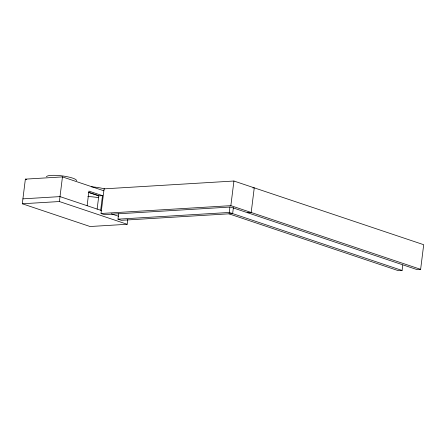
<?xml version="1.0" encoding="UTF-8"?>
<svg xmlns="http://www.w3.org/2000/svg" width="446" height="446" viewBox="0 0 446 446"><rect width="100%" height="100%" fill="white"/><g stroke="black" fill="none" stroke-linecap="round" stroke-linejoin="round"><path stroke-width="0.67" d="M127.785 219.354L127.171 224.282L90.075 226.518L22.3 203.772L25.366 179.136L62.462 176.9L103.918 190.81M127.171 224.282L59.396 201.536L62.462 176.9M87.121 205.706L88.938 191.105L102.491 195.655L100.673 210.256M97.128 209.152L98.783 195.878L88.453 192.416M101.025 213.489L104.096 188.853L233.927 181.02L423.7 244.703L420.634 269.339L416.921 269.562L230.543 207.022L104.414 214.626L101.025 213.489L230.855 205.656L420.634 269.339M233.403 207.485L232.645 213.601L121.362 220.313L117.973 219.176L118.647 213.74M402.76 265.024L402.086 270.46L229.255 212.463L229.93 207.028M230.855 205.656L233.927 181.02M22.913 198.849L60.009 196.608L101.465 210.523M98.783 195.878L102.491 195.655M252.865 187.928L254.259 187.844L251.187 212.48L247.48 212.703M22.3 203.772L59.396 201.536M117.973 219.176L229.255 212.463M402.086 270.46L398.373 270.683L228.932 213.824M89.105 192.443L98.956 195.749M25.366 179.136L26.682 179.582M111.333 213.835L118.575 216.26M46.44 176.761A15.186 2.949 7.1 0 1 62.568 175.947A15.186 2.949 7.1 0 1 76.506 180.792M91.335 186.802A15.186 2.949 7.1 0 1 104.749 188.948M87.834 196.552A15.186 2.949 7.1 0 1 98.744 197.729"/></g></svg>
